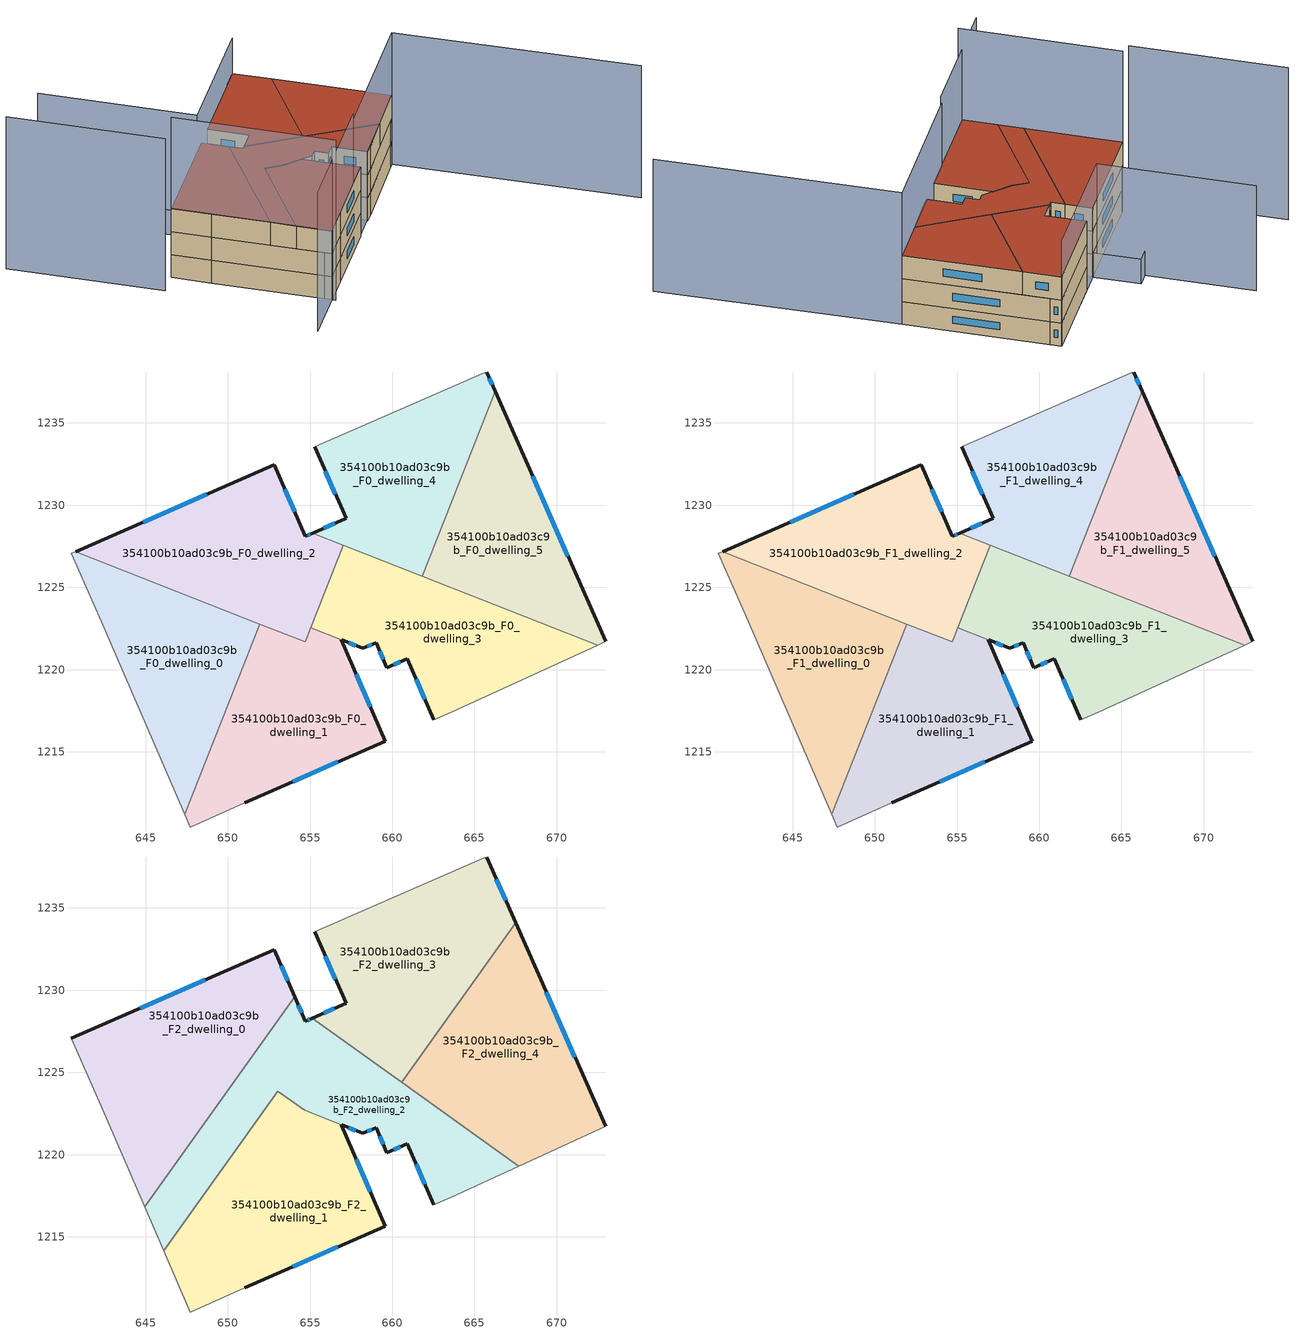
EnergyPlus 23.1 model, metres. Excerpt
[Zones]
354100b10ad03c9b_F0_dwelling_0
 floor ground (EU_floor_Construction): 651.93,1222.77 647.38,1211.2 642.29,1222.93 640.49,1227.06 640.74,1227.17 z0
 wall adiabatic (EU_wall_Construction): 640.74,1227.17 640.49,1227.06 642.29,1222.93 647.38,1211.2 z0:3
 wall to 354100b10ad03c9b_F0_dwelling_1 (EU_wall_Construction): 647.38,1211.2 651.93,1222.77 z0:3
 wall to 354100b10ad03c9b_F0_dwelling_2 (EU_wall_Construction): 651.93,1222.77 640.74,1227.17 z0:3
354100b10ad03c9b_F0_dwelling_1
 floor ground (EU_floor_Construction): 656.91,1221.81 659.58,1215.66 651.04,1211.92 647.72,1210.43 647.38,1211.2 651.93,1222.77 654.7,1221.68 655.04,1222.55 z0
 wall outside (EU_wall_Construction): 651.04,1211.92 659.58,1215.66 656.91,1221.81 z0:3
 wall to 354100b10ad03c9b_F0_dwelling_3 (EU_wall_Construction): 656.91,1221.81 655.04,1222.55 z0:3
 wall adiabatic (EU_wall_Construction): 647.38,1211.2 647.72,1210.43 651.04,1211.92 z0:3
 wall to 354100b10ad03c9b_F0_dwelling_2 (EU_wall_Construction): 655.04,1222.55 654.7,1221.68 651.93,1222.77 z0:3
 window (EU_Window_Construction): 658.67,1217.75 657.82,1219.72 / 653.95,1213.19 656.68,1214.39 z1.02:1.98
354100b10ad03c9b_F0_dwelling_2
 floor ground (EU_floor_Construction): 652.82,1232.46 654.72,1228.12 655.15,1228.31 657.02,1227.58 654.7,1221.68 640.74,1227.17 z0
 wall outside (EU_wall_Construction): 655.15,1228.31 654.72,1228.12 652.82,1232.46 640.74,1227.17 z0:3
 wall to 354100b10ad03c9b_F0_dwelling_4 (EU_wall_Construction): 657.02,1227.58 655.15,1228.31 z0:3
 wall to 354100b10ad03c9b_F0_dwelling_3 (EU_wall_Construction): 655.04,1222.55 657.02,1227.58 z0:3
 window (EU_Window_Construction): 648.71,1230.66 644.85,1228.97 / 654.07,1229.6 653.47,1230.98 / 655.01,1228.24 654.87,1228.18 z1.02:1.98
354100b10ad03c9b_F0_dwelling_3
 floor ground (EU_floor_Construction): 672.49,1221.49 663.57,1217.41 662.52,1216.95 660.91,1220.67 659.67,1220.13 659.01,1221.64 658.22,1221.29 655.04,1222.55 657.02,1227.58 z0
 wall outside (EU_wall_Construction): 656.92,1221.81 658.22,1221.29 659.01,1221.64 659.67,1220.13 660.91,1220.67 662.52,1216.95 z0:3
 wall adiabatic (EU_wall_Construction): 662.52,1216.95 663.57,1217.41 672.49,1221.49 z0:3
 wall to 354100b10ad03c9b_F0_dwelling_5 (EU_wall_Construction): 672.49,1221.49 661.82,1225.69 z0:3
 wall to 354100b10ad03c9b_F0_dwelling_4 (EU_wall_Construction): 661.82,1225.69 657.02,1227.58 z0:3
 window (EU_Window_Construction): 661.46,1219.4 661.97,1218.21 / 660.09,1220.31 660.49,1220.48 / 659.23,1221.12 659.44,1220.64 / 658.49,1221.41 658.74,1221.52 / 657.36,1221.63 657.77,1221.47 z1.02:1.98
354100b10ad03c9b_F0_dwelling_4
 floor ground (EU_floor_Construction): 665.73,1238.1 666.25,1236.94 661.82,1225.69 655.15,1228.31 657.19,1229.19 655.29,1233.54 665.54,1238.02 665.62,1238.05 z0
 wall outside (EU_wall_Construction): 666.25,1236.94 665.73,1238.1 / 655.29,1233.54 657.19,1229.19 655.15,1228.31 z0:3
 wall adiabatic (EU_wall_Construction): 665.73,1238.1 665.62,1238.05 665.54,1238.02 655.29,1233.54 z0:3
 wall to 354100b10ad03c9b_F0_dwelling_5 (EU_wall_Construction): 661.82,1225.69 666.25,1236.94 z0:3
 window (EU_Window_Construction): 666.07,1237.33 665.91,1237.7 / 656.5,1228.89 655.85,1228.61 / 655.94,1232.06 656.54,1230.67 z1.02:1.98
354100b10ad03c9b_F0_dwelling_5
 floor ground (EU_floor_Construction): 666.25,1236.94 672.97,1221.71 672.49,1221.49 661.82,1225.69 z0
 wall outside (EU_wall_Construction): 672.97,1221.71 666.25,1236.94 z0:3
 wall adiabatic (EU_wall_Construction): 672.49,1221.49 672.97,1221.71 z0:3
 window (EU_Window_Construction): 670.68,1226.89 668.54,1231.76 z1.02:1.98
354100b10ad03c9b_F1_dwelling_0
 floor to 354100b10ad03c9b_F0_dwelling_0 (EU_floor_Construction): 651.93,1222.77 647.38,1211.2 642.29,1222.93 640.49,1227.06 640.74,1227.17 z3
 wall adiabatic (EU_wall_Construction): 640.74,1227.17 640.49,1227.06 642.29,1222.93 647.38,1211.2 z3:6
 wall to 354100b10ad03c9b_F1_dwelling_1 (EU_wall_Construction): 647.38,1211.2 651.93,1222.77 z3:6
 wall to 354100b10ad03c9b_F1_dwelling_2 (EU_wall_Construction): 651.93,1222.77 640.74,1227.17 z3:6
354100b10ad03c9b_F1_dwelling_1
 floor to 354100b10ad03c9b_F0_dwelling_1 (EU_floor_Construction): 656.91,1221.81 659.58,1215.66 651.04,1211.92 647.72,1210.43 647.38,1211.2 651.93,1222.77 654.7,1221.68 655.04,1222.55 z3
 wall outside (EU_wall_Construction): 651.04,1211.92 659.58,1215.66 656.91,1221.81 z3:6
 wall to 354100b10ad03c9b_F1_dwelling_3 (EU_wall_Construction): 656.91,1221.81 655.04,1222.55 z3:6
 wall adiabatic (EU_wall_Construction): 647.38,1211.2 647.72,1210.43 651.04,1211.92 z3:6
 wall to 354100b10ad03c9b_F1_dwelling_2 (EU_wall_Construction): 655.04,1222.55 654.7,1221.68 651.93,1222.77 z3:6
 window (EU_Window_Construction): 658.67,1217.75 657.82,1219.72 / 653.95,1213.19 656.68,1214.39 z4.02:4.98
354100b10ad03c9b_F1_dwelling_2
 floor to 354100b10ad03c9b_F0_dwelling_2 (EU_floor_Construction): 652.82,1232.46 654.72,1228.12 655.15,1228.31 657.02,1227.58 654.7,1221.68 640.74,1227.17 z3
 wall outside (EU_wall_Construction): 655.15,1228.31 654.72,1228.12 652.82,1232.46 640.74,1227.17 z3:6
 wall to 354100b10ad03c9b_F1_dwelling_4 (EU_wall_Construction): 657.02,1227.58 655.15,1228.31 z3:6
 wall to 354100b10ad03c9b_F1_dwelling_3 (EU_wall_Construction): 655.04,1222.55 657.02,1227.58 z3:6
 window (EU_Window_Construction): 648.71,1230.66 644.85,1228.97 / 654.07,1229.6 653.47,1230.98 / 655.01,1228.24 654.87,1228.18 z4.02:4.98
354100b10ad03c9b_F1_dwelling_3
 floor to 354100b10ad03c9b_F0_dwelling_3 (EU_floor_Construction): 672.49,1221.49 663.57,1217.41 662.52,1216.95 660.91,1220.67 659.67,1220.13 659.01,1221.64 658.22,1221.29 655.04,1222.55 657.02,1227.58 z3
 wall outside (EU_wall_Construction): 656.92,1221.81 658.22,1221.29 659.01,1221.64 659.67,1220.13 660.91,1220.67 662.52,1216.95 z3:6
 wall adiabatic (EU_wall_Construction): 662.52,1216.95 663.57,1217.41 672.49,1221.49 z3:6
 wall to 354100b10ad03c9b_F1_dwelling_5 (EU_wall_Construction): 672.49,1221.49 661.82,1225.69 z3:6
 wall to 354100b10ad03c9b_F1_dwelling_4 (EU_wall_Construction): 661.82,1225.69 657.02,1227.58 z3:6
 window (EU_Window_Construction): 661.46,1219.4 661.97,1218.21 / 660.09,1220.31 660.49,1220.48 / 659.23,1221.12 659.44,1220.64 / 658.49,1221.41 658.74,1221.52 / 657.36,1221.63 657.77,1221.47 z4.02:4.98
354100b10ad03c9b_F1_dwelling_4
 floor to 354100b10ad03c9b_F0_dwelling_4 (EU_floor_Construction): 665.73,1238.1 666.25,1236.94 661.82,1225.69 655.15,1228.31 657.19,1229.19 655.29,1233.54 665.54,1238.02 665.62,1238.05 z3
 wall outside (EU_wall_Construction): 666.25,1236.94 665.73,1238.1 / 655.29,1233.54 657.19,1229.19 655.15,1228.31 z3:6
 wall adiabatic (EU_wall_Construction): 665.73,1238.1 665.62,1238.05 665.54,1238.02 655.29,1233.54 z3:6
 wall to 354100b10ad03c9b_F1_dwelling_5 (EU_wall_Construction): 661.82,1225.69 666.25,1236.94 z3:6
 window (EU_Window_Construction): 666.07,1237.33 665.91,1237.7 / 656.5,1228.89 655.85,1228.61 / 655.94,1232.06 656.54,1230.67 z4.02:4.98
354100b10ad03c9b_F1_dwelling_5
 floor to 354100b10ad03c9b_F0_dwelling_5 (EU_floor_Construction): 666.25,1236.94 672.97,1221.71 672.49,1221.49 661.82,1225.69 z3
 wall outside (EU_wall_Construction): 672.97,1221.71 666.25,1236.94 z3:6
 wall adiabatic (EU_wall_Construction): 672.49,1221.49 672.97,1221.71 z3:6
 window (EU_Window_Construction): 670.68,1226.89 668.54,1231.76 z4.02:4.98
354100b10ad03c9b_F2_dwelling_0
 floor to 354100b10ad03c9b_F1_dwelling_0 (EU_floor_Construction): 649.8,1223.61 644.94,1216.82 642.29,1222.93 640.49,1227.06 640.74,1227.17 z6
 floor to 354100b10ad03c9b_F1_dwelling_2 (EU_floor_Construction): 652.82,1232.46 654.08,1229.59 649.8,1223.61 640.74,1227.17 z6
 wall outside (EU_wall_Construction): 654.08,1229.59 652.82,1232.46 640.49,1227.06 z6:9
 wall to 354100b10ad03c9b_F2_dwelling_2 (EU_wall_Construction): 644.94,1216.82 654.08,1229.59 z6:9
 wall adiabatic (EU_wall_Construction): 640.49,1227.06 642.29,1222.93 644.94,1216.82 z6:9
 window (EU_Window_Construction): 648.63,1230.62 644.69,1228.9 / 653.65,1230.56 653.25,1231.48 z7.02:7.98
 roof outside (EU_roof_Construction): 644.94,1216.82 654.08,1229.59 652.82,1232.46 640.49,1227.06 642.29,1222.93 z9
354100b10ad03c9b_F2_dwelling_1
 floor to 354100b10ad03c9b_F1_dwelling_1 (EU_floor_Construction): 656.91,1221.81 659.58,1215.66 651.04,1211.92 647.72,1210.43 647.38,1211.2 651.51,1221.7 652.2,1222.67 654.7,1221.68 655.04,1222.55 z6
 floor to 354100b10ad03c9b_F1_dwelling_2 (EU_floor_Construction): 654.67,1222.69 655.04,1222.55 654.7,1221.68 652.2,1222.67 653.05,1223.85 z6
 floor to 354100b10ad03c9b_F1_dwelling_0 (EU_floor_Construction): 651.51,1221.7 647.38,1211.2 646.11,1214.14 z6
 wall outside (EU_wall_Construction): 651.04,1211.92 659.58,1215.66 656.91,1221.81 z6:9
 wall adiabatic (EU_wall_Construction): 646.11,1214.14 647.72,1210.43 651.04,1211.92 z6:9
 wall to 354100b10ad03c9b_F2_dwelling_2 (EU_wall_Construction): 656.91,1221.81 654.67,1222.69 653.05,1223.85 646.11,1214.14 z6:9
 window (EU_Window_Construction): 658.67,1217.75 657.82,1219.72 / 653.95,1213.19 656.68,1214.39 z7.02:7.98
 roof outside (EU_roof_Construction): 659.58,1215.66 656.91,1221.81 654.67,1222.69 653.05,1223.85 646.11,1214.14 647.72,1210.43 651.04,1211.92 z9
354100b10ad03c9b_F2_dwelling_2
 floor to 354100b10ad03c9b_F1_dwelling_2 (EU_floor_Construction): 655.12,1228.29 656.82,1227.08 655.04,1222.55 654.67,1222.69 653.05,1223.85 652.2,1222.67 649.8,1223.61 654.08,1229.59 654.72,1228.12 z6
 floor to 354100b10ad03c9b_F1_dwelling_0 (EU_floor_Construction): 651.93,1222.77 651.51,1221.7 646.11,1214.14 644.94,1216.82 649.8,1223.61 z6
 floor to 354100b10ad03c9b_F1_dwelling_3 (EU_floor_Construction): 667.7,1219.3 663.57,1217.41 662.52,1216.95 660.91,1220.67 659.67,1220.13 659.01,1221.64 658.22,1221.29 655.04,1222.55 656.82,1227.08 z6
 floor to 354100b10ad03c9b_F1_dwelling_1 (EU_floor_Construction): 652.2,1222.67 651.51,1221.7 651.93,1222.77 z6
 wall outside (EU_wall_Construction): 655.12,1228.29 654.72,1228.12 654.08,1229.59 / 656.92,1221.81 658.22,1221.29 659.01,1221.64 659.67,1220.13 660.91,1220.67 662.52,1216.95 z6:9
 wall adiabatic (EU_wall_Construction): 644.94,1216.82 646.11,1214.14 / 662.52,1216.95 663.57,1217.41 667.7,1219.3 z6:9
 wall to 354100b10ad03c9b_F2_dwelling_4 (EU_wall_Construction): 667.7,1219.3 660.57,1224.4 z6:9
 wall to 354100b10ad03c9b_F2_dwelling_3 (EU_wall_Construction): 660.57,1224.4 655.12,1228.29 z6:9
 window (EU_Window_Construction): 654.5,1228.62 654.3,1229.09 / 654.98,1228.24 654.86,1228.18 / 661.46,1219.4 661.97,1218.21 / 660.09,1220.31 660.49,1220.48 / 659.23,1221.12 659.44,1220.64 / 658.49,1221.41 658.74,1221.52 / 657.36,1221.63 657.77,1221.47 z7.02:7.98
 roof outside (EU_roof_Construction): 667.7,1219.3 655.12,1228.29 654.72,1228.12 654.08,1229.59 644.94,1216.82 646.11,1214.14 653.05,1223.85 654.67,1222.7 658.22,1221.29 659.01,1221.64 659.67,1220.13 660.91,1220.67 662.52,1216.95 663.57,1217.41 z9
354100b10ad03c9b_F2_dwelling_3
 floor to 354100b10ad03c9b_F1_dwelling_4 (EU_floor_Construction): 665.73,1238.1 666.25,1236.94 662.23,1226.72 661.56,1225.79 655.15,1228.31 657.19,1229.19 655.29,1233.54 665.54,1238.02 665.62,1238.05 z6
 floor to 354100b10ad03c9b_F1_dwelling_2 (EU_floor_Construction): 657.02,1227.58 656.82,1227.08 655.12,1228.29 655.15,1228.31 z6
 floor to 354100b10ad03c9b_F1_dwelling_5 (EU_floor_Construction): 666.25,1236.94 667.5,1234.1 662.23,1226.72 z6
 floor to 354100b10ad03c9b_F1_dwelling_3 (EU_floor_Construction): 661.56,1225.79 660.57,1224.4 656.82,1227.08 657.02,1227.58 z6
 wall outside (EU_wall_Construction): 655.29,1233.54 657.19,1229.19 655.12,1228.29 / 667.5,1234.1 665.73,1238.1 z6:9
 wall to 354100b10ad03c9b_F2_dwelling_4 (EU_wall_Construction): 660.57,1224.4 667.5,1234.1 z6:9
 wall adiabatic (EU_wall_Construction): 665.73,1238.1 665.62,1238.05 665.54,1238.02 655.29,1233.54 z6:9
 window (EU_Window_Construction): 656.49,1228.89 655.82,1228.6 / 655.94,1232.06 656.54,1230.67 / 666.9,1235.46 666.34,1236.74 z7.02:7.98
 roof outside (EU_roof_Construction): 660.57,1224.4 667.5,1234.1 665.73,1238.1 665.62,1238.05 665.54,1238.02 655.29,1233.54 657.19,1229.19 655.12,1228.29 z9
354100b10ad03c9b_F2_dwelling_4
 floor to 354100b10ad03c9b_F1_dwelling_5 (EU_floor_Construction): 667.5,1234.1 672.97,1221.71 672.49,1221.49 661.82,1225.69 662.23,1226.72 z6
 floor to 354100b10ad03c9b_F1_dwelling_4 (EU_floor_Construction): 662.23,1226.72 661.82,1225.69 661.56,1225.79 z6
 floor to 354100b10ad03c9b_F1_dwelling_3 (EU_floor_Construction): 672.49,1221.49 667.7,1219.3 660.57,1224.4 661.56,1225.79 z6
 wall outside (EU_wall_Construction): 672.97,1221.71 667.5,1234.1 z6:9
 wall adiabatic (EU_wall_Construction): 667.7,1219.3 672.97,1221.71 z6:9
 window (EU_Window_Construction): 671.11,1225.93 669.36,1229.88 z7.02:7.98
 roof outside (EU_roof_Construction): 672.97,1221.71 667.5,1234.1 660.57,1224.4 667.7,1219.3 z9
shading: 641.78,1207.88 656.51,1214.31 z0:18.2; 656.28,1214.29 672.97,1221.71 / 672.97,1221.71 684.34,1196.15 z0:17.2; 640.52,1227.08 647.86,1210.1 z0:20.9; 630.84,1242.38 638.01,1225.94 z0:19.9; 645.82,1235.32 650.66,1237.43 / 650.66,1237.43 652.83,1232.45 / 652.83,1232.45 647.99,1230.34 / 647.99,1230.34 645.82,1235.32 z0:3.2; 665.63,1238.06 651.25,1231.77 / 651.25,1231.77 644.07,1248.19 z0:13.7
[Building]
EU S2 Campaign: North Axis=0; Terrain=City; Solar Distribution=FullExterior
[Site:Location]
Vienna: Latitude=48; Longitude=16.5; Time Zone=1; Elevation=183
[SizingPeriod:WeatherFileDays]
AnnualSizingPeriod: Begin Month=1; Begin Day of Month=1; End Month=12; End Day of Month=31; Day of Week for Start Day=Monday; Use Weather File Daylight Saving Period=No; Use Weather File Rain and Snow Indicators=No
[MATERIAL]
EU_InternalMass_Material: Roughness=MediumRough; Thickness=0.1; Conductivity=1; Density=1800; Specific Heat=900; Thermal Absorptance=0.9; Solar Absorptance=0.7; Visible Absorptance=0.7
[MATERIAL:NOMASS] Roughness=MediumRough; Thermal Absorptance=0.9; Solar Absorptance=0.7; Visible Absorptance=0.7
Name | Thermal Resistance
EU_wall_NoMass | 0.942466
EU_roof_NoMass | 0.551687
EU_floor_NoMass | 0.66527
[WINDOWMATERIAL:SIMPLEGLAZINGSYSTEM]
EU_Window_SimpleGlazing: UFactor=2.03367; Solar Heat Gain Coefficient=0.65; Visible Transmittance=0.65
[CONSTRUCTION]
EU_wall_Construction: EU_wall_NoMass
EU_roof_Construction: EU_roof_NoMass
EU_floor_Construction: EU_floor_NoMass
EU_Window_Construction: EU_Window_SimpleGlazing
EU_InternalMass_Construction: EU_InternalMass_Material
[ZONE] Type=1; Multiplier=1; Ceiling Height=autocalculate; Floor Area=autocalculate; Part of Total Floor Area=Yes
Name | Volume
354100b10ad03c9b_F0_dwelling_0; 354100b10ad03c9b_F1_dwelling_0 | 231.153
354100b10ad03c9b_F2_dwelling_0 | 288.814
354100b10ad03c9b_F0_dwelling_1; 354100b10ad03c9b_F1_dwelling_1 | 238.052
354100b10ad03c9b_F2_dwelling_1 | 284.499
354100b10ad03c9b_F0_dwelling_2; 354100b10ad03c9b_F1_dwelling_2 | 251.771
354100b10ad03c9b_F2_dwelling_2 | 285.869
354100b10ad03c9b_F0_dwelling_3 | 244.92
354100b10ad03c9b_F1_dwelling_3 | 244.902
354100b10ad03c9b_F2_dwelling_3 | 274.483
354100b10ad03c9b_F0_dwelling_4; 354100b10ad03c9b_F1_dwelling_4 | 221.167
354100b10ad03c9b_F2_dwelling_4 | 274.507
354100b10ad03c9b_F0_dwelling_5; 354100b10ad03c9b_F1_dwelling_5 | 221.133
[INTERNALMASS] Construction=EU_InternalMass_Construction
Name | Zone or ZoneList | Surface Area
354100b10ad03c9b_F0_dwelling_0_EU_InternalMass | 354100b10ad03c9b_F0_dwelling_0 | 77.0502
354100b10ad03c9b_F0_dwelling_1_EU_InternalMass | 354100b10ad03c9b_F0_dwelling_1 | 79.3502
354100b10ad03c9b_F0_dwelling_2_EU_InternalMass | 354100b10ad03c9b_F0_dwelling_2 | 83.9265
354100b10ad03c9b_F0_dwelling_3_EU_InternalMass | 354100b10ad03c9b_F0_dwelling_3 | 81.6436
354100b10ad03c9b_F0_dwelling_4_EU_InternalMass | 354100b10ad03c9b_F0_dwelling_4 | 73.7214
354100b10ad03c9b_F0_dwelling_5_EU_InternalMass | 354100b10ad03c9b_F0_dwelling_5 | 73.7108
354100b10ad03c9b_F1_dwelling_0_EU_InternalMass | 354100b10ad03c9b_F1_dwelling_0 | 77.0502
354100b10ad03c9b_F1_dwelling_1_EU_InternalMass | 354100b10ad03c9b_F1_dwelling_1 | 79.3502
354100b10ad03c9b_F1_dwelling_2_EU_InternalMass | 354100b10ad03c9b_F1_dwelling_2 | 83.9265
354100b10ad03c9b_F1_dwelling_3_EU_InternalMass | 354100b10ad03c9b_F1_dwelling_3 | 81.6436
354100b10ad03c9b_F1_dwelling_4_EU_InternalMass | 354100b10ad03c9b_F1_dwelling_4 | 73.7214
354100b10ad03c9b_F1_dwelling_5_EU_InternalMass | 354100b10ad03c9b_F1_dwelling_5 | 73.7108
354100b10ad03c9b_F2_dwelling_0_EU_InternalMass | 354100b10ad03c9b_F2_dwelling_0 | 96.2712
354100b10ad03c9b_F2_dwelling_1_EU_InternalMass | 354100b10ad03c9b_F2_dwelling_1 | 94.8331
354100b10ad03c9b_F2_dwelling_2_EU_InternalMass | 354100b10ad03c9b_F2_dwelling_2 | 95.2896
354100b10ad03c9b_F2_dwelling_3_EU_InternalMass | 354100b10ad03c9b_F2_dwelling_3 | 91.4967
354100b10ad03c9b_F2_dwelling_4_EU_InternalMass | 354100b10ad03c9b_F2_dwelling_4 | 91.5024
[OTHEREQUIPMENT] Fuel Type=Electricity; Design Level Calculation Method=Watts/Area; Power per Zone Floor Area=1; Fraction Latent=0; Fraction Radiant=0; Fraction Lost=0; Carbon Dioxide Generation Rate=0; EndUse Subcategory=EU_Step8_InternalGains
Name | Zone or ZoneList or Space or SpaceList | Schedule
EU_Step8_InternalGain_354100b10ad03c9b_F0_dwelling_0_f000 | 354100b10ad03c9b_F0_dwelling_0 | EU_Step8_GainSchedule_354100b10ad03c9b_F0_dwelling_0_f000
EU_Step8_InternalGain_354100b10ad03c9b_F0_dwelling_1_f000 | 354100b10ad03c9b_F0_dwelling_1 | EU_Step8_GainSchedule_354100b10ad03c9b_F0_dwelling_1_f000
EU_Step8_InternalGain_354100b10ad03c9b_F0_dwelling_2_f000 | 354100b10ad03c9b_F0_dwelling_2 | EU_Step8_GainSchedule_354100b10ad03c9b_F0_dwelling_2_f000
EU_Step8_InternalGain_354100b10ad03c9b_F0_dwelling_3_f000 | 354100b10ad03c9b_F0_dwelling_3 | EU_Step8_GainSchedule_354100b10ad03c9b_F0_dwelling_3_f000
EU_Step8_InternalGain_354100b10ad03c9b_F0_dwelling_4_f000 | 354100b10ad03c9b_F0_dwelling_4 | EU_Step8_GainSchedule_354100b10ad03c9b_F0_dwelling_4_f000
EU_Step8_InternalGain_354100b10ad03c9b_F0_dwelling_5_f000 | 354100b10ad03c9b_F0_dwelling_5 | EU_Step8_GainSchedule_354100b10ad03c9b_F0_dwelling_5_f000
EU_Step8_InternalGain_354100b10ad03c9b_F1_dwelling_0_f000 | 354100b10ad03c9b_F1_dwelling_0 | EU_Step8_GainSchedule_354100b10ad03c9b_F1_dwelling_0_f000
EU_Step8_InternalGain_354100b10ad03c9b_F1_dwelling_1_f000 | 354100b10ad03c9b_F1_dwelling_1 | EU_Step8_GainSchedule_354100b10ad03c9b_F1_dwelling_1_f000
EU_Step8_InternalGain_354100b10ad03c9b_F1_dwelling_2_f000 | 354100b10ad03c9b_F1_dwelling_2 | EU_Step8_GainSchedule_354100b10ad03c9b_F1_dwelling_2_f000
EU_Step8_InternalGain_354100b10ad03c9b_F1_dwelling_3_f000 | 354100b10ad03c9b_F1_dwelling_3 | EU_Step8_GainSchedule_354100b10ad03c9b_F1_dwelling_3_f000
EU_Step8_InternalGain_354100b10ad03c9b_F1_dwelling_4_f000 | 354100b10ad03c9b_F1_dwelling_4 | EU_Step8_GainSchedule_354100b10ad03c9b_F1_dwelling_4_f000
EU_Step8_InternalGain_354100b10ad03c9b_F1_dwelling_5_f000 | 354100b10ad03c9b_F1_dwelling_5 | EU_Step8_GainSchedule_354100b10ad03c9b_F1_dwelling_5_f000
EU_Step8_InternalGain_354100b10ad03c9b_F2_dwelling_0_f000 | 354100b10ad03c9b_F2_dwelling_0 | EU_Step8_GainSchedule_354100b10ad03c9b_F2_dwelling_0_f000
EU_Step8_InternalGain_354100b10ad03c9b_F2_dwelling_1_f000 | 354100b10ad03c9b_F2_dwelling_1 | EU_Step8_GainSchedule_354100b10ad03c9b_F2_dwelling_1_f000
EU_Step8_InternalGain_354100b10ad03c9b_F2_dwelling_2_f000 | 354100b10ad03c9b_F2_dwelling_2 | EU_Step8_GainSchedule_354100b10ad03c9b_F2_dwelling_2_f000
EU_Step8_InternalGain_354100b10ad03c9b_F2_dwelling_3_f000 | 354100b10ad03c9b_F2_dwelling_3 | EU_Step8_GainSchedule_354100b10ad03c9b_F2_dwelling_3_f000
EU_Step8_InternalGain_354100b10ad03c9b_F2_dwelling_4_f000 | 354100b10ad03c9b_F2_dwelling_4 | EU_Step8_GainSchedule_354100b10ad03c9b_F2_dwelling_4_f000
[ZONEVENTILATION:DESIGNFLOWRATE] Schedule=EU_AlwaysOn; Design Flow Rate Calculation Method=AirChanges/Hour; Air Changes per Hour=0.530523; Ventilation Type=Natural; Fan Pressure Rise=0; Fan Total Efficiency=1; Constant Term Coefficient=1; Temperature Term Coefficient=0; Velocity Term Coefficient=0; Velocity Squared Term Coefficient=0; Minimum Indoor Temperature=-100; Maximum Indoor Temperature=100; Delta Temperature=-100; Minimum Outdoor Temperature=-100; Maximum Outdoor Temperature=100; Maximum Wind Speed=40
Name | Zone or ZoneList or Space or SpaceList
EU_ConstantAir_354100b10ad03c9b_F0_dwelling_0 | 354100b10ad03c9b_F0_dwelling_0
EU_ConstantAir_354100b10ad03c9b_F0_dwelling_1 | 354100b10ad03c9b_F0_dwelling_1
EU_ConstantAir_354100b10ad03c9b_F0_dwelling_2 | 354100b10ad03c9b_F0_dwelling_2
EU_ConstantAir_354100b10ad03c9b_F0_dwelling_3 | 354100b10ad03c9b_F0_dwelling_3
EU_ConstantAir_354100b10ad03c9b_F0_dwelling_4 | 354100b10ad03c9b_F0_dwelling_4
EU_ConstantAir_354100b10ad03c9b_F0_dwelling_5 | 354100b10ad03c9b_F0_dwelling_5
EU_ConstantAir_354100b10ad03c9b_F1_dwelling_0 | 354100b10ad03c9b_F1_dwelling_0
EU_ConstantAir_354100b10ad03c9b_F1_dwelling_1 | 354100b10ad03c9b_F1_dwelling_1
EU_ConstantAir_354100b10ad03c9b_F1_dwelling_2 | 354100b10ad03c9b_F1_dwelling_2
EU_ConstantAir_354100b10ad03c9b_F1_dwelling_3 | 354100b10ad03c9b_F1_dwelling_3
EU_ConstantAir_354100b10ad03c9b_F1_dwelling_4 | 354100b10ad03c9b_F1_dwelling_4
EU_ConstantAir_354100b10ad03c9b_F1_dwelling_5 | 354100b10ad03c9b_F1_dwelling_5
EU_ConstantAir_354100b10ad03c9b_F2_dwelling_0 | 354100b10ad03c9b_F2_dwelling_0
EU_ConstantAir_354100b10ad03c9b_F2_dwelling_1 | 354100b10ad03c9b_F2_dwelling_1
EU_ConstantAir_354100b10ad03c9b_F2_dwelling_2 | 354100b10ad03c9b_F2_dwelling_2
EU_ConstantAir_354100b10ad03c9b_F2_dwelling_3 | 354100b10ad03c9b_F2_dwelling_3
EU_ConstantAir_354100b10ad03c9b_F2_dwelling_4 | 354100b10ad03c9b_F2_dwelling_4
[HVACTEMPLATE:THERMOSTAT] Constant Heating Setpoint=20; Constant Cooling Setpoint=50
EU_HeatOnly_354100b10ad03c9b_F0_dwelling_0; EU_HeatOnly_354100b10ad03c9b_F0_dwelling_1; EU_HeatOnly_354100b10ad03c9b_F0_dwelling_2; EU_HeatOnly_354100b10ad03c9b_F0_dwelling_3; EU_HeatOnly_354100b10ad03c9b_F0_dwelling_4; EU_HeatOnly_354100b10ad03c9b_F0_dwelling_5; EU_HeatOnly_354100b10ad03c9b_F1_dwelling_0; EU_HeatOnly_354100b10ad03c9b_F1_dwelling_1; EU_HeatOnly_354100b10ad03c9b_F1_dwelling_2; EU_HeatOnly_354100b10ad03c9b_F1_dwelling_3; EU_HeatOnly_354100b10ad03c9b_F1_dwelling_4; EU_HeatOnly_354100b10ad03c9b_F1_dwelling_5; EU_HeatOnly_354100b10ad03c9b_F2_dwelling_0; EU_HeatOnly_354100b10ad03c9b_F2_dwelling_1; EU_HeatOnly_354100b10ad03c9b_F2_dwelling_2; EU_HeatOnly_354100b10ad03c9b_F2_dwelling_3; EU_HeatOnly_354100b10ad03c9b_F2_dwelling_4
[HVACTEMPLATE:ZONE:IDEALLOADSAIRSYSTEM] System Availability Schedule=EU_AlwaysOn; Maximum Heating Supply Air Temperature=50; Minimum Cooling Supply Air Temperature=13; Maximum Heating Supply Air Humidity Ratio=0.0156; Minimum Cooling Supply Air Humidity Ratio=0.0077; Heating Limit=NoLimit; Cooling Limit=NoLimit; Heating Availability Schedule=EU_AlwaysOn; Cooling Availability Schedule=EU_CoolingOff; Dehumidification Control Type=ConstantSensibleHeatRatio; Cooling Sensible Heat Ratio=0.7; Dehumidification Setpoint=60; Humidification Control Type=None; Humidification Setpoint=30; Outdoor Air Method=None; Outdoor Air Flow Rate per Person=0.00944; Outdoor Air Flow Rate per Zone Floor Area=0; Outdoor Air Flow Rate per Zone=0; Demand Controlled Ventilation Type=None; Outdoor Air Economizer Type=NoEconomizer; Heat Recovery Type=None; Sensible Heat Recovery Effectiveness=0.7; Latent Heat Recovery Effectiveness=0.65
Name | Template Thermostat
354100b10ad03c9b_F0_dwelling_0 | EU_HeatOnly_354100b10ad03c9b_F0_dwelling_0
354100b10ad03c9b_F0_dwelling_1 | EU_HeatOnly_354100b10ad03c9b_F0_dwelling_1
354100b10ad03c9b_F0_dwelling_2 | EU_HeatOnly_354100b10ad03c9b_F0_dwelling_2
354100b10ad03c9b_F0_dwelling_3 | EU_HeatOnly_354100b10ad03c9b_F0_dwelling_3
354100b10ad03c9b_F0_dwelling_4 | EU_HeatOnly_354100b10ad03c9b_F0_dwelling_4
354100b10ad03c9b_F0_dwelling_5 | EU_HeatOnly_354100b10ad03c9b_F0_dwelling_5
354100b10ad03c9b_F1_dwelling_0 | EU_HeatOnly_354100b10ad03c9b_F1_dwelling_0
354100b10ad03c9b_F1_dwelling_1 | EU_HeatOnly_354100b10ad03c9b_F1_dwelling_1
354100b10ad03c9b_F1_dwelling_2 | EU_HeatOnly_354100b10ad03c9b_F1_dwelling_2
354100b10ad03c9b_F1_dwelling_3 | EU_HeatOnly_354100b10ad03c9b_F1_dwelling_3
354100b10ad03c9b_F1_dwelling_4 | EU_HeatOnly_354100b10ad03c9b_F1_dwelling_4
354100b10ad03c9b_F1_dwelling_5 | EU_HeatOnly_354100b10ad03c9b_F1_dwelling_5
354100b10ad03c9b_F2_dwelling_0 | EU_HeatOnly_354100b10ad03c9b_F2_dwelling_0
354100b10ad03c9b_F2_dwelling_1 | EU_HeatOnly_354100b10ad03c9b_F2_dwelling_1
354100b10ad03c9b_F2_dwelling_2 | EU_HeatOnly_354100b10ad03c9b_F2_dwelling_2
354100b10ad03c9b_F2_dwelling_3 | EU_HeatOnly_354100b10ad03c9b_F2_dwelling_3
354100b10ad03c9b_F2_dwelling_4 | EU_HeatOnly_354100b10ad03c9b_F2_dwelling_4
[SIZING:ZONE] Zone Cooling Design Supply Air Temperature Input Method=SupplyAirTemperature; Zone Cooling Design Supply Air Temperature=13; Zone Heating Design Supply Air Temperature Input Method=SupplyAirTemperature; Zone Heating Design Supply Air Temperature=50; Zone Cooling Design Supply Air Humidity Ratio=0.008; Zone Heating Design Supply Air Humidity Ratio=0.008; Cooling Design Air Flow Method=DesignDay; Cooling Design Air Flow Rate=0; Cooling Minimum Air Flow per Zone Floor Area=0.000762; Cooling Minimum Air Flow=0; Cooling Minimum Air Flow Fraction=0.2; Heating Design Air Flow Method=DesignDay; Heating Design Air Flow Rate=0; Heating Maximum Air Flow per Zone Floor Area=0.002032; Heating Maximum Air Flow=0.141576; Heating Maximum Air Flow Fraction=0.3; Account for Dedicated Outdoor Air System=No; Dedicated Outdoor Air System Control Strategy=NeutralSupplyAir; Dedicated Outdoor Air Low Setpoint Temperature for Design=autosize; Dedicated Outdoor Air High Setpoint Temperature for Design=autosize; Zone Load Sizing Method=Sensible Load Only No Latent Load; Zone Latent Cooling Design Supply Air Humidity Ratio Input Method=HumidityRatioDifference; Zone Cooling Design Supply Air Humidity Ratio Difference=0.005; Zone Latent Heating Design Supply Air Humidity Ratio Input Method=HumidityRatioDifference; Zone Humidification Design Supply Air Humidity Ratio Difference=0.005
354100b10ad03c9b_F0_dwelling_0; 354100b10ad03c9b_F0_dwelling_1; 354100b10ad03c9b_F0_dwelling_2; 354100b10ad03c9b_F0_dwelling_3; 354100b10ad03c9b_F0_dwelling_4; 354100b10ad03c9b_F0_dwelling_5; 354100b10ad03c9b_F1_dwelling_0; 354100b10ad03c9b_F1_dwelling_1; 354100b10ad03c9b_F1_dwelling_2; 354100b10ad03c9b_F1_dwelling_3; 354100b10ad03c9b_F1_dwelling_4; 354100b10ad03c9b_F1_dwelling_5; 354100b10ad03c9b_F2_dwelling_0; 354100b10ad03c9b_F2_dwelling_1; 354100b10ad03c9b_F2_dwelling_2; 354100b10ad03c9b_F2_dwelling_3; 354100b10ad03c9b_F2_dwelling_4
[SCHEDULE:CONSTANT]
Name | Hourly Value
EU_AlwaysOn | 1
EU_CoolingOff | 0
[SCHEDULE:FILE] Column Number=1; Rows to Skip at Top=0; Number of Hours of Data=8760; Column Separator=Comma; Interpolate to Timestep=No; Minutes per Item=60; Adjust Schedule for Daylight Savings=Yes
Name | File
EU_Step8_GainSchedule_354100b10ad03c9b_F0_dwelling_0_f000 | ../../schedules/354100b10ad03c9b/354100b10ad03c9b_F0_dwelling_0_f000_gain.csv
EU_Step8_GainSchedule_354100b10ad03c9b_F0_dwelling_1_f000 | ../../schedules/354100b10ad03c9b/354100b10ad03c9b_F0_dwelling_1_f000_gain.csv
EU_Step8_GainSchedule_354100b10ad03c9b_F0_dwelling_2_f000 | ../../schedules/354100b10ad03c9b/354100b10ad03c9b_F0_dwelling_2_f000_gain.csv
EU_Step8_GainSchedule_354100b10ad03c9b_F0_dwelling_3_f000 | ../../schedules/354100b10ad03c9b/354100b10ad03c9b_F0_dwelling_3_f000_gain.csv
EU_Step8_GainSchedule_354100b10ad03c9b_F0_dwelling_4_f000 | ../../schedules/354100b10ad03c9b/354100b10ad03c9b_F0_dwelling_4_f000_gain.csv
EU_Step8_GainSchedule_354100b10ad03c9b_F0_dwelling_5_f000 | ../../schedules/354100b10ad03c9b/354100b10ad03c9b_F0_dwelling_5_f000_gain.csv
EU_Step8_GainSchedule_354100b10ad03c9b_F1_dwelling_0_f000 | ../../schedules/354100b10ad03c9b/354100b10ad03c9b_F1_dwelling_0_f000_gain.csv
EU_Step8_GainSchedule_354100b10ad03c9b_F1_dwelling_1_f000 | ../../schedules/354100b10ad03c9b/354100b10ad03c9b_F1_dwelling_1_f000_gain.csv
EU_Step8_GainSchedule_354100b10ad03c9b_F1_dwelling_2_f000 | ../../schedules/354100b10ad03c9b/354100b10ad03c9b_F1_dwelling_2_f000_gain.csv
EU_Step8_GainSchedule_354100b10ad03c9b_F1_dwelling_3_f000 | ../../schedules/354100b10ad03c9b/354100b10ad03c9b_F1_dwelling_3_f000_gain.csv
EU_Step8_GainSchedule_354100b10ad03c9b_F1_dwelling_4_f000 | ../../schedules/354100b10ad03c9b/354100b10ad03c9b_F1_dwelling_4_f000_gain.csv
EU_Step8_GainSchedule_354100b10ad03c9b_F1_dwelling_5_f000 | ../../schedules/354100b10ad03c9b/354100b10ad03c9b_F1_dwelling_5_f000_gain.csv
EU_Step8_GainSchedule_354100b10ad03c9b_F2_dwelling_0_f000 | ../../schedules/354100b10ad03c9b/354100b10ad03c9b_F2_dwelling_0_f000_gain.csv
EU_Step8_GainSchedule_354100b10ad03c9b_F2_dwelling_1_f000 | ../../schedules/354100b10ad03c9b/354100b10ad03c9b_F2_dwelling_1_f000_gain.csv
EU_Step8_GainSchedule_354100b10ad03c9b_F2_dwelling_2_f000 | ../../schedules/354100b10ad03c9b/354100b10ad03c9b_F2_dwelling_2_f000_gain.csv
EU_Step8_GainSchedule_354100b10ad03c9b_F2_dwelling_3_f000 | ../../schedules/354100b10ad03c9b/354100b10ad03c9b_F2_dwelling_3_f000_gain.csv
EU_Step8_GainSchedule_354100b10ad03c9b_F2_dwelling_4_f000 | ../../schedules/354100b10ad03c9b/354100b10ad03c9b_F2_dwelling_4_f000_gain.csv
